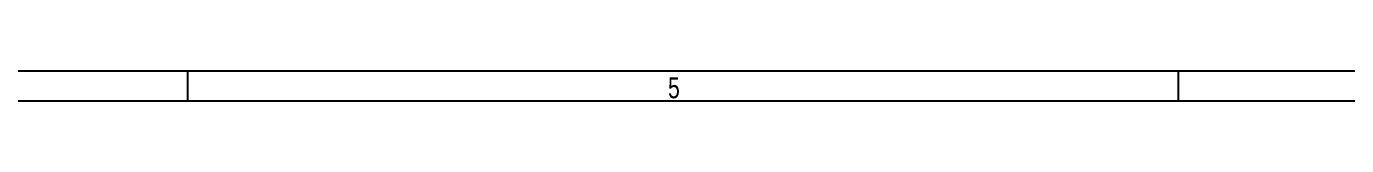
# Model space of a CAD drawing. Header units: millimetres. Extents: x 861 to 27901, y 673 to 17923.
# Drawn here: x 10509 to 14947, y 17823 to 17923 of the extents above; entities that cross this region are included whole.
import ezdxf

# ---------------------------------------------------------------- set-up
doc = ezdxf.new("R2010")
doc.units = ezdxf.units.MM
doc.header["$LTSCALE"] = 33.3
doc.layers.add('CAPA_1', color=7, linetype='Continuous')
doc.styles.add('SLDTEXTSTYLE0', font='TXT', dxfattribs={"width": 0.75})

msp = doc.modelspace()

# ---------------------------------------------------------------- linework, layer by layer
at = {"layer": 'CAPA_1'}
for p, q in [((27900.71, 17922.6), (861.11, 17922.6)), ((11050.91, 17922.6), (11050.91, 17822.7)), ((14380.91, 17922.6), (14380.91, 17822.7)), ((961.01, 17822.7), (27800.81, 17822.7))]:
    msp.add_line(p, q, dxfattribs=at)

# ---------------------------------------------------------------- texts
at = {"layer": 'CAPA_1', "insert": (12666.39, 17902.1), "char_height": 70.48, "attachment_point": 1, "style": 'SLDTEXTSTYLE0'}
msp.add_mtext('5', dxfattribs=at)

doc.saveas('drawing.dxf')
